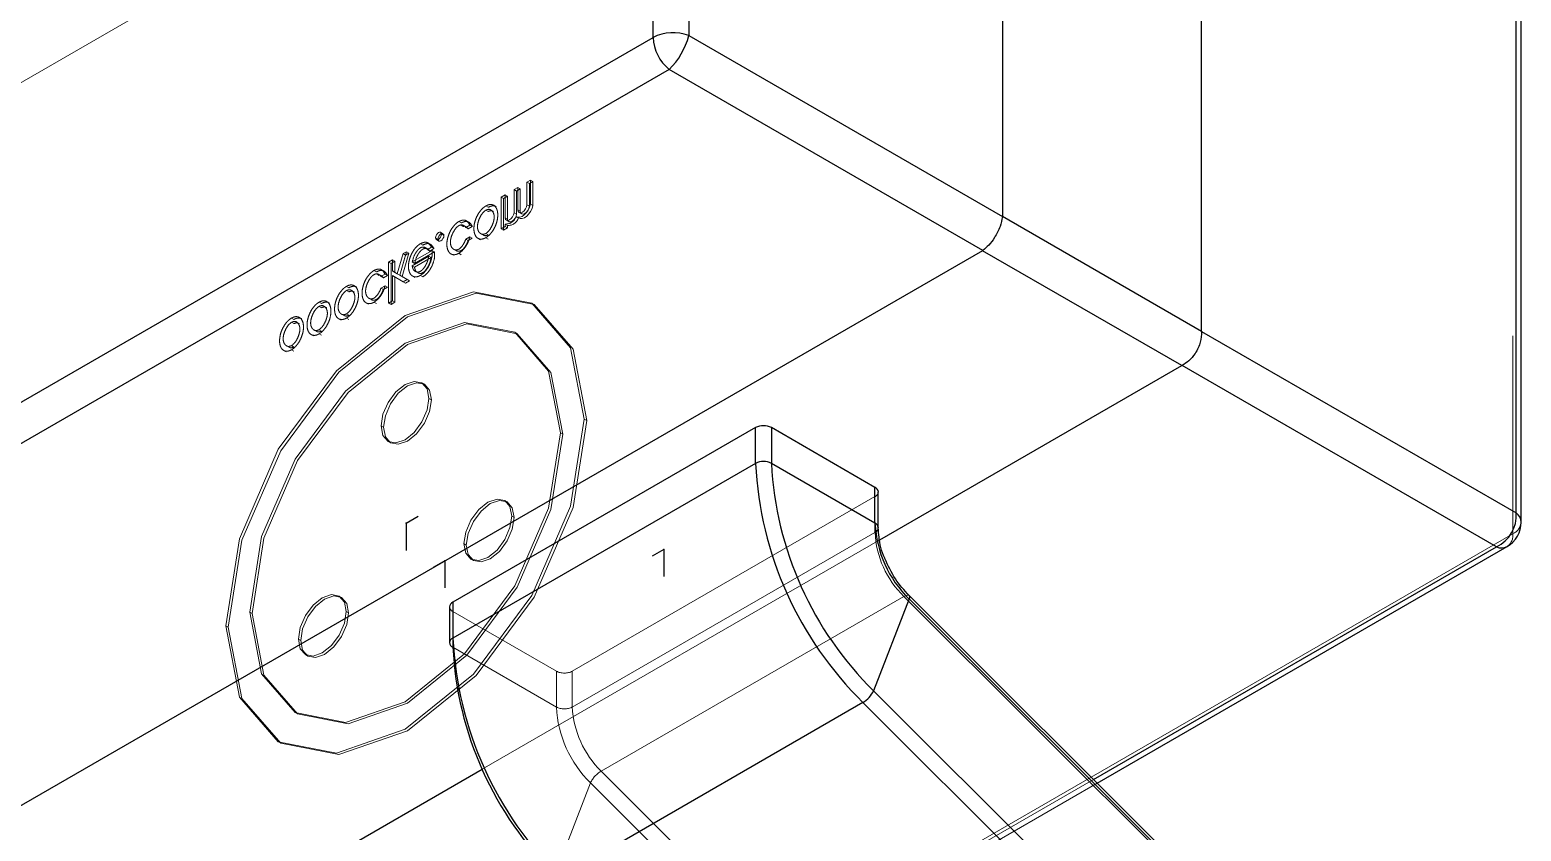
# Model space of a CAD drawing. Header units: millimetres. Extents: x 0 to 841, y 0 to 2287.
# Drawn here: x 587.422 to 590.07, y 215.015 to 216.438 of the extents above; entities that cross this region are included whole.
import ezdxf

# ---------------------------------------------------------------- set-up
doc = ezdxf.new("R2010")
doc.units = ezdxf.units.MM
doc.header["$PDSIZE"] = -1
doc.linetypes.add('HIDDEN', pattern=[1.905, 1.27, -0.635])

msp = doc.modelspace()

# ---------------------------------------------------------------- linework, layer by layer
at = {"color": 7, "linetype": 'Continuous', "lineweight": 25}
for p, q in [((588.529, 216.4243), (588.529, 218.7477)), ((588.5923, 218.7512), (588.5923, 216.4278)), ((589.1493, 218.6382), (589.1493, 216.107)), ((589.5029, 215.9029), (589.5029, 218.4341)), ((590.0612, 215.5799), (590.0612, 217.8364)), ((590.0703, 215.5634), (590.0703, 217.8198)), ((584.537, 214.1198), (588.529, 216.4243)), ((588.5923, 216.4278), (589.1493, 216.1062)), ((588.5576, 216.3677), (584.5657, 214.0632)), ((589.1146, 216.0461), (588.5576, 216.3677)), ((589.1493, 216.107), (589.5029, 215.9029)), ((589.114, 216.0457), (584.942, 213.6373)), ((589.4675, 215.8416), (589.114, 216.0457)), ((589.5029, 215.9022), (590.0612, 215.5799)), ((588.9314, 215.5321), (589.4675, 215.8416)), ((590.0264, 215.5196), (589.4681, 215.8419)), ((588.7109, 215.7314), (588.1735, 215.4212)), ((588.7109, 215.6678), (588.7109, 215.7314)), ((588.7392, 215.7314), (588.7392, 215.6678)), ((588.923, 215.6253), (588.7392, 215.7314)), ((588.7109, 215.6678), (588.1735, 215.3575)), ((588.923, 215.5616), (588.7392, 215.6678)), ((588.923, 215.5616), (588.923, 215.6253)), ((588.9289, 215.5535), (588.9289, 215.6171)), ((589.3108, 215.1065), (590.0264, 215.5196)), ((589.3174, 215.0999), (590.0453, 215.5201)), ((588.9835, 215.427), (588.9206, 215.2638)), ((589.621, 214.7971), (588.9835, 215.433)), ((589.621, 214.7911), (588.9835, 215.427)), ((588.1676, 215.413), (588.1676, 215.3494)), ((588.1735, 215.4212), (588.1735, 215.3575)), ((588.9017, 215.2431), (588.3643, 214.9328)), ((589.5391, 214.6071), (588.9017, 215.2431)), ((588.9206, 215.2638), (589.5581, 214.6279)), ((587.5879, 214.7565), (588.2257, 215.1247))]:
    msp.add_line(p, q, dxfattribs=at)
at = {"color": 7, "linetype": 'HIDDEN', "lineweight": 18}
for p, q in [((590.0264, 217.8565), (586.0925, 215.5855)), ((586.1217, 215.5284), (590.0556, 217.7994)), ((590.0556, 217.7994), (590.0556, 215.543)), ((588.3114, 216.171), (588.305, 216.1673)), ((588.3157, 216.1685), (588.3093, 216.1648)), ((588.3114, 216.171), (588.3114, 216.1282)), ((588.3114, 216.171), (588.3157, 216.1685)), ((588.3157, 216.1685), (588.3157, 216.1257)), ((588.2594, 216.1409), (588.2663, 216.1449)), ((588.2637, 216.1385), (588.2706, 216.1425)), ((588.2663, 216.1449), (588.2663, 216.1038)), ((588.2663, 216.1449), (588.2706, 216.1425)), ((588.2706, 216.1425), (588.2706, 216.1014)), ((588.2823, 216.1542), (588.2889, 216.158)), ((588.2823, 216.1542), (588.2823, 216.1131)), ((588.2823, 216.1542), (588.2866, 216.1517)), ((588.2866, 216.1517), (588.2932, 216.1555)), ((588.2866, 216.1517), (588.2866, 216.1106)), ((588.2889, 216.158), (588.2889, 216.1181)), ((588.2889, 216.158), (588.2932, 216.1555)), ((588.2932, 216.1555), (588.2932, 216.1157)), ((588.305, 216.1673), (588.305, 216.1274)), ((588.305, 216.1673), (588.3093, 216.1648)), ((588.3093, 216.1648), (588.3093, 216.125)), ((588.2321, 216.1251), (588.2363, 216.1227)), ((588.2321, 216.1178), (588.2363, 216.1153)), ((588.2458, 216.1152), (588.2416, 216.1177)), ((588.2502, 216.1238), (588.246, 216.1263)), ((588.2594, 216.0846), (588.2594, 216.1409)), ((588.2594, 216.1409), (588.2637, 216.1385)), ((588.2637, 216.0822), (588.2637, 216.1385)), ((588.2889, 216.1181), (588.2932, 216.1157)), ((588.305, 216.1274), (588.3093, 216.125)), ((588.3114, 216.1282), (588.3157, 216.1257)), ((588.184, 216.0974), (588.1883, 216.095)), ((588.192, 216.0889), (588.1878, 216.0914)), ((588.1965, 216.0869), (588.2037, 216.0911)), ((588.2013, 216.0966), (588.1971, 216.099)), ((588.2037, 216.0911), (588.208, 216.0886)), ((588.2663, 216.1038), (588.2706, 216.1014)), ((588.2663, 216.0886), (588.2663, 216.093)), ((588.2663, 216.093), (588.2706, 216.0906)), ((588.2686, 216.0998), (588.2729, 216.0973)), ((588.2706, 216.0861), (588.2706, 216.0906)), ((588.2823, 216.1131), (588.2866, 216.1106)), ((588.2856, 216.1063), (588.2899, 216.1038)), ((588.2861, 216.106), (588.2903, 216.1035)), ((588.2913, 216.1135), (588.2955, 216.111)), ((588.1427, 216.0687), (588.1469, 216.0663)), ((588.1443, 216.0653), (588.1485, 216.0628)), ((588.156, 216.0758), (588.1518, 216.0783)), ((588.1533, 216.0748), (588.1576, 216.0724)), ((588.1965, 216.0869), (588.2007, 216.0845)), ((588.1965, 216.066), (588.2037, 216.0702)), ((588.1965, 216.066), (588.2007, 216.0635)), ((588.2007, 216.0845), (588.208, 216.0886)), ((588.2007, 216.0635), (588.208, 216.0677)), ((588.2037, 216.0702), (588.208, 216.0677)), ((588.2181, 216.0677), (588.2224, 216.0652)), ((588.2225, 216.0762), (588.2268, 216.0738)), ((588.2321, 216.0761), (588.2363, 216.0737)), ((588.2321, 216.0688), (588.2363, 216.0664)), ((588.2594, 216.0846), (588.2663, 216.0886)), ((588.2594, 216.0846), (588.2637, 216.0822)), ((588.2637, 216.0822), (588.2706, 216.0861)), ((588.2663, 216.0886), (588.2706, 216.0861)), ((588.0852, 216.0404), (588.0749, 216.0047)), ((588.0791, 216.0023), (588.0911, 216.0438)), ((588.0895, 216.0379), (588.0792, 216.0022)), ((588.0834, 215.9998), (588.0953, 216.0413)), ((588.0911, 216.0438), (588.0852, 216.0404)), ((588.0852, 216.0404), (588.0895, 216.0379)), ((588.0953, 216.0413), (588.0895, 216.0379)), ((588.0911, 216.0438), (588.0953, 216.0413)), ((588.1012, 216.0189), (588.1306, 216.0358)), ((588.1014, 216.0256), (588.1369, 216.0461)), ((588.1057, 216.0231), (588.1411, 216.0436)), ((588.1159, 216.0581), (588.1201, 216.0556)), ((588.1246, 216.0497), (588.1204, 216.0521)), ((588.1284, 216.0476), (588.1356, 216.0517)), ((588.1284, 216.0476), (588.1326, 216.0451)), ((588.1332, 216.0572), (588.1289, 216.0597)), ((588.1306, 216.0358), (588.1348, 216.0334)), ((588.1326, 216.0451), (588.1398, 216.0493)), ((588.1356, 216.0517), (588.1398, 216.0493)), ((588.1369, 216.0461), (588.1411, 216.0436)), ((588.1701, 216.04), (588.1744, 216.0375)), ((588.1746, 216.0485), (588.1789, 216.046)), ((588.184, 216.0411), (588.1883, 216.0386)), ((588.0334, 216.0105), (588.0377, 216.008)), ((588.0507, 216.0096), (588.0465, 216.0121)), ((588.0665, 216.0296), (588.0595, 216.0255)), ((588.0595, 216.0255), (588.0595, 215.9526)), ((588.0595, 216.0255), (588.0638, 216.0231)), ((588.0707, 216.0271), (588.0638, 216.0231)), ((588.0638, 216.0231), (588.0638, 215.9501)), ((588.0665, 216.0096), (588.0665, 216.0296)), ((588.0665, 216.0296), (588.0707, 216.0271)), ((588.0665, 216.0096), (588.0749, 216.0047)), ((588.0665, 216.0096), (588.0707, 216.0071)), ((588.0707, 216.0071), (588.0707, 216.0271)), ((588.1012, 216.0189), (588.1054, 216.0164)), ((588.1014, 216.0256), (588.1057, 216.0231)), ((588.1054, 216.0164), (588.1348, 216.0334)), ((588.0028, 215.981), (587.9986, 215.9834)), ((588.0414, 216.002), (588.0372, 216.0044)), ((588.0459, 216), (588.0531, 216.0041)), ((588.0459, 216), (588.0501, 215.9975)), ((588.0459, 215.979), (588.0531, 215.9832)), ((588.0501, 215.9975), (588.0574, 216.0017)), ((588.0531, 216.0041), (588.0574, 216.0017)), ((588.0531, 215.9832), (588.0574, 215.9808)), ((588.0665, 216.0014), (588.0852, 215.9906)), ((588.0665, 215.9566), (588.0665, 216.0014)), ((588.0665, 216.0014), (588.0707, 215.9989)), ((588.0707, 216.0071), (588.0791, 216.0023)), ((588.0707, 215.9542), (588.0707, 215.9989)), ((588.0707, 215.9989), (588.0895, 215.9881)), ((588.0749, 216.0047), (588.0791, 216.0023)), ((588.0791, 216.0023), (588.0923, 215.9947)), ((588.0791, 216.0023), (588.0834, 215.9998)), ((588.0834, 215.9998), (588.0965, 215.9922)), ((588.0852, 215.9906), (588.0923, 215.9947)), ((588.0852, 215.9906), (588.0895, 215.9881)), ((588.0895, 215.9881), (588.0965, 215.9922)), ((588.0923, 215.9947), (588.0965, 215.9922)), ((588.102, 216.0006), (588.1062, 215.9982)), ((588.1095, 216.0079), (588.1138, 216.0054)), ((588.1159, 216.0017), (588.1201, 215.9993)), ((587.9847, 215.9823), (587.9889, 215.9799)), ((587.9847, 215.975), (587.9889, 215.9725)), ((587.9984, 215.9724), (587.9942, 215.9749)), ((588.024, 215.9615), (588.0283, 215.9591)), ((588.0459, 215.979), (588.0501, 215.9766)), ((588.0501, 215.9766), (588.0574, 215.9808)), ((588.0595, 215.9526), (588.0665, 215.9566)), ((588.0665, 215.9566), (588.0707, 215.9542)), ((587.9359, 215.9542), (587.9401, 215.9517)), ((587.9359, 215.9468), (587.9401, 215.9444)), ((587.9496, 215.9443), (587.9454, 215.9467)), ((587.954, 215.9528), (587.9498, 215.9553)), ((587.9751, 215.9334), (587.9794, 215.931)), ((587.9847, 215.9333), (587.9889, 215.9309)), ((588.0195, 215.953), (588.0238, 215.9506)), ((588.0334, 215.9541), (588.0377, 215.9517)), ((588.0595, 215.9526), (588.0638, 215.9501)), ((588.0638, 215.9501), (588.0707, 215.9542)), ((588.3179, 215.9502), (588.3136, 215.9526)), ((587.8871, 215.926), (587.8913, 215.9235)), ((587.8871, 215.9186), (587.8913, 215.9162)), ((587.9008, 215.9161), (587.8966, 215.9185)), ((587.9053, 215.9247), (587.901, 215.9271)), ((587.9263, 215.9053), (587.9306, 215.9028)), ((587.9359, 215.9052), (587.9401, 215.9027)), ((587.9707, 215.9249), (587.975, 215.9224)), ((587.9847, 215.926), (587.9889, 215.9235)), ((587.8776, 215.8771), (587.8818, 215.8746)), ((587.8871, 215.877), (587.8913, 215.8745)), ((587.9219, 215.8967), (587.9262, 215.8943)), ((587.9359, 215.8978), (587.9401, 215.8954)), ((588.2879, 215.8982), (588.2836, 215.9007)), ((587.8731, 215.8685), (587.8774, 215.8661)), ((587.8871, 215.8696), (587.8913, 215.8672)), ((588.1229, 215.8084), (588.1186, 215.8109)), ((588.1311, 215.7834), (588.1353, 215.7809)), ((588.4068, 215.7466), (588.4111, 215.7442)), ((588.0462, 215.7344), (588.0505, 215.7319)), ((588.3644, 215.7221), (588.3687, 215.7197)), ((588.0586, 215.7069), (588.0629, 215.7045)), ((588.2699, 215.5993), (588.2656, 215.6017)), ((588.3856, 215.2987), (588.923, 215.609)), ((588.923, 215.609), (588.923, 215.5453)), ((588.278, 215.5743), (588.2823, 215.5718)), ((590.0556, 215.543), (586.1217, 213.272)), ((588.3856, 215.2351), (588.923, 215.5453)), ((588.1932, 215.5253), (588.1974, 215.5228)), ((588.2257, 215.1247), (588.9314, 215.5321)), ((588.2056, 215.4978), (588.2099, 215.4954)), ((587.9759, 215.4296), (587.9717, 215.4321)), ((588.4368, 215.1211), (588.9742, 215.4314)), ((588.9742, 215.4314), (589.6117, 214.7954)), ((588.9834, 215.4331), (588.9835, 215.433)), ((587.8129, 215.4037), (587.8171, 215.4013)), ((587.9841, 215.4046), (587.9883, 215.4021)), ((588.1735, 215.3412), (588.1735, 215.4049)), ((588.1735, 215.4049), (588.3573, 215.2987)), ((587.7704, 215.3792), (587.7747, 215.3768)), ((587.8992, 215.3556), (587.9035, 215.3531)), ((587.9117, 215.3281), (587.9159, 215.3257)), ((588.1735, 215.3412), (588.3573, 215.2351)), ((588.3573, 215.2987), (588.3573, 215.2351)), ((588.3856, 215.2351), (588.3856, 215.2987)), ((587.8937, 215.2252), (587.8979, 215.2227)), ((587.8637, 215.1732), (587.8679, 215.1707)), ((589.0743, 214.4852), (588.4368, 215.1211)), ((588.355, 214.9372), (588.4178, 215.1004)), ((588.4178, 215.1004), (589.0553, 214.4645)), ((588.594, 214.6927), (589.3108, 215.1065)), ((588.6007, 214.6861), (589.3174, 215.0999))]:
    msp.add_line(p, q, dxfattribs=at)
at = {"color": 7, "linetype": 'Continuous'}
for p, q in [((588.0908, 215.5617), (588.1117, 215.5738)), ((588.0908, 215.5617), (588.0908, 215.5133)), ((588.5483, 215.5151), (588.5273, 215.503)), ((588.5483, 215.5151), (588.5483, 215.4667)), ((588.1594, 215.4949), (588.1384, 215.4828)), ((588.1594, 215.4949), (588.1384, 215.4828)), ((588.1594, 215.4949), (588.1594, 215.4465)), ((588.1594, 215.4949), (588.1594, 215.4465))]:
    msp.add_line(p, q, dxfattribs=at)
at = {"color": 7, "linetype": 'HIDDEN', "lineweight": 18, "flags": 128}
for points in [[(588.2856, 216.1063), (588.2887, 216.1051), (588.2924, 216.1052), (588.2963, 216.1067), (588.3003, 216.1095), (588.3041, 216.1133), (588.3073, 216.1179), (588.3098, 216.123), (588.3114, 216.1282)], [(588.2889, 216.1181), (588.2897, 216.1152), (588.2915, 216.1134), (588.294, 216.113), (588.297, 216.1141), (588.2999, 216.1164), (588.3025, 216.1198), (588.3043, 216.1236), (588.305, 216.1274)], [(588.2899, 216.1038), (588.2929, 216.1026), (588.2966, 216.1028), (588.3006, 216.1043), (588.3046, 216.1071), (588.3083, 216.1109), (588.3116, 216.1155), (588.3141, 216.1206), (588.3157, 216.1257)], [(588.2932, 216.1157), (588.2939, 216.1127), (588.2957, 216.1109), (588.2982, 216.1105), (588.3012, 216.1116), (588.3042, 216.114), (588.3067, 216.1173), (588.3085, 216.1212), (588.3093, 216.125)], [(588.2663, 216.1038), (588.2672, 216.1011), (588.269, 216.0996), (588.2715, 216.0993), (588.2743, 216.1003), (588.2772, 216.1026), (588.2796, 216.1057), (588.2814, 216.1094), (588.2823, 216.1131)], [(588.2706, 216.1014), (588.2714, 216.0987), (588.2732, 216.0971), (588.2757, 216.0968), (588.2786, 216.0979), (588.2814, 216.1001), (588.2839, 216.1033), (588.2857, 216.1069), (588.2866, 216.1106)], [(588.1427, 216.0687), (588.1431, 216.0713), (588.1443, 216.0739), (588.146, 216.0763), (588.148, 216.0779), (588.15, 216.0786), (588.1518, 216.0783), (588.1529, 216.077), (588.1533, 216.0748)], [(588.1533, 216.0748), (588.1529, 216.0723), (588.1518, 216.0696), (588.15, 216.0673), (588.148, 216.0657), (588.146, 216.065), (588.1443, 216.0653), (588.1431, 216.0666), (588.1427, 216.0687)], [(588.1469, 216.0663), (588.1474, 216.0688), (588.1485, 216.0715), (588.1502, 216.0738), (588.1523, 216.0755), (588.1543, 216.0762), (588.156, 216.0758), (588.1572, 216.0745), (588.1576, 216.0724)], [(588.1576, 216.0724), (588.1572, 216.0698), (588.156, 216.0672), (588.1543, 216.0648), (588.1523, 216.0632), (588.1502, 216.0625), (588.1485, 216.0628), (588.1474, 216.0642), (588.1469, 216.0663)], [(587.7704, 215.3792), (587.7947, 215.5338), (587.8636, 215.6929), (587.9669, 215.8321), (588.0886, 215.9304), (588.2104, 215.9727), (588.3136, 215.9526), (588.3826, 215.8732), (588.4068, 215.7466)], [(587.7747, 215.3768), (587.7989, 215.5314), (587.8679, 215.6904), (587.9711, 215.8296), (588.0929, 215.9279), (588.2147, 215.9702), (588.3179, 215.9502), (588.3869, 215.8708), (588.4111, 215.7442)], [(587.8129, 215.4037), (587.8339, 215.5377), (587.8936, 215.6755), (587.9831, 215.7962), (588.0886, 215.8814), (588.1942, 215.9181), (588.2836, 215.9007), (588.3434, 215.8319), (588.3644, 215.7221)], [(587.8171, 215.4013), (587.8381, 215.5353), (587.8979, 215.6731), (587.9874, 215.7938), (588.0929, 215.8789), (588.1984, 215.9156), (588.2879, 215.8982), (588.3477, 215.8294), (588.3687, 215.7197)], [(588.0462, 215.7344), (588.0494, 215.755), (588.0586, 215.7762), (588.0724, 215.7948), (588.0886, 215.8079), (588.1049, 215.8135), (588.1186, 215.8109), (588.1278, 215.8003), (588.1311, 215.7834)], [(588.0505, 215.7319), (588.0537, 215.7526), (588.0629, 215.7738), (588.0767, 215.7923), (588.0929, 215.8054), (588.1091, 215.8111), (588.1229, 215.8084), (588.1321, 215.7978), (588.1353, 215.7809)], [(588.1311, 215.7834), (588.1278, 215.7628), (588.1186, 215.7416), (588.1049, 215.723), (588.0886, 215.7099), (588.0724, 215.7043), (588.0586, 215.7069), (588.0494, 215.7175), (588.0462, 215.7344)], [(588.1353, 215.7809), (588.1321, 215.7603), (588.1229, 215.7391), (588.1091, 215.7205), (588.0929, 215.7074), (588.0767, 215.7018), (588.0629, 215.7045), (588.0537, 215.7151), (588.0505, 215.7319)], [(588.4068, 215.7466), (588.3826, 215.592), (588.3136, 215.433), (588.2104, 215.2937), (588.0886, 215.1955), (587.9669, 215.1531), (587.8636, 215.1732), (587.7947, 215.2526), (587.7704, 215.3792)], [(588.4111, 215.7442), (588.3869, 215.5896), (588.3179, 215.4305), (588.2147, 215.2913), (588.0929, 215.193), (587.9711, 215.1507), (587.8679, 215.1708), (587.7989, 215.2501), (587.7747, 215.3768)], [(588.3644, 215.7221), (588.3434, 215.5881), (588.2836, 215.4503), (588.1942, 215.3296), (588.0886, 215.2445), (587.9831, 215.2078), (587.8936, 215.2252), (587.8339, 215.294), (587.8129, 215.4037)], [(588.3687, 215.7197), (588.3477, 215.5857), (588.2879, 215.4479), (588.1984, 215.3272), (588.0929, 215.242), (587.9874, 215.2053), (587.8979, 215.2227), (587.8381, 215.2915), (587.8171, 215.4013)], [(588.1932, 215.5253), (588.1964, 215.5459), (588.2056, 215.5671), (588.2194, 215.5857), (588.2356, 215.5988), (588.2519, 215.6044), (588.2656, 215.6017), (588.2748, 215.5912), (588.278, 215.5743)], [(588.1974, 215.5228), (588.2007, 215.5434), (588.2099, 215.5647), (588.2236, 215.5832), (588.2399, 215.5963), (588.2561, 215.602), (588.2699, 215.5993), (588.2791, 215.5887), (588.2823, 215.5718)], [(588.278, 215.5743), (588.2748, 215.5537), (588.2656, 215.5325), (588.2519, 215.5139), (588.2356, 215.5008), (588.2194, 215.4951), (588.2056, 215.4978), (588.1964, 215.5084), (588.1932, 215.5253)], [(588.2823, 215.5718), (588.2791, 215.5512), (588.2699, 215.53), (588.2561, 215.5114), (588.2399, 215.4983), (588.2236, 215.4927), (588.2099, 215.4954), (588.2007, 215.506), (588.1974, 215.5228)], [(587.8992, 215.3556), (587.9025, 215.3762), (587.9117, 215.3974), (587.9254, 215.416), (587.9417, 215.4291), (587.9579, 215.4347), (587.9717, 215.4321), (587.9809, 215.4215), (587.9841, 215.4046)], [(587.9035, 215.3531), (587.9067, 215.3738), (587.9159, 215.395), (587.9297, 215.4135), (587.9459, 215.4266), (587.9622, 215.4323), (587.9759, 215.4296), (587.9851, 215.419), (587.9883, 215.4021)], [(588.9742, 215.4314), (588.9769, 215.4327), (588.9793, 215.4335), (588.9813, 215.4338), (588.9828, 215.4335), (588.9834, 215.4331)], [(587.9841, 215.4046), (587.9809, 215.384), (587.9717, 215.3628), (587.9579, 215.3442), (587.9417, 215.3311), (587.9254, 215.3255), (587.9117, 215.3281), (587.9025, 215.3387), (587.8992, 215.3556)], [(587.9883, 215.4021), (587.9851, 215.3815), (587.9759, 215.3603), (587.9622, 215.3418), (587.9459, 215.3286), (587.9297, 215.323), (587.9159, 215.3257), (587.9067, 215.3363), (587.9035, 215.3531)]]:
    msp.add_lwpolyline(points, dxfattribs=at)
at = {"color": 7, "linetype": 'Continuous', "lineweight": 25, "flags": 128}
msp.add_lwpolyline([(588.9835, 215.433), (588.9838, 215.4326), (588.9843, 215.4312), (588.9842, 215.4293), (588.9835, 215.427)], dxfattribs=at)
at = {"color": 7, "linetype": 'Continuous', "lineweight": 25}
for centre, radius, start, end in [((588.5646, 216.3546), 0.0783, 69.2858, 117.0774), ((588.6071, 216.4283), 0.0783, 182.9187, 230.7171), ((588.4703, 216.4581), 0.1257, 313.9725, 346.0276), ((588.725, 215.7041), 0.0307, 62.6097, 117.3903), ((588.725, 215.6405), 0.0307, 62.6097, 117.3903), ((589.3511, 215.7001), 0.641, 182.8931, 225.4808), ((589.3482, 215.6985), 0.6098, 182.8931, 225.4808), ((588.9189, 215.6161), 0.0101, 5.6948, 65.6253), ((589.126, 215.5719), 0.2033, 182.8931, 225.4808), ((588.9189, 215.5525), 0.0101, 6.0628, 65.5932), ((590, 215.5751), 0.0615, 295.4861, 4.5139), ((590.0203, 215.5634), 0.05, 299.9973, 0), ((590.0487, 215.5623), 0.0216, 2.7397, 54.5446), ((590.0354, 215.5393), 0.0216, 245.4645, 297.2604), ((588.1776, 215.412), 0.0101, 114.3747, 174.3052), ((588.1776, 215.3484), 0.0101, 114.3747, 174.3052), ((588.1776, 215.3504), 0.0101, 185.6948, 245.6253), ((588.8137, 215.3899), 0.641, 182.8931, 225.4808), ((588.7825, 215.372), 0.6098, 182.8931, 225.4808), ((588.8771, 215.2846), 0.0482, 300.5682, 334.4477)]:
    msp.add_arc(centre, radius, start, end, dxfattribs=at)
at = {"color": 7, "linetype": 'HIDDEN', "lineweight": 18}
for centre, radius, start, end in [((588.2674, 216.1122), 0.0192, 266.7937, 342.0245), ((588.2716, 216.1097), 0.0192, 266.7937, 342.0245), ((588.9189, 215.6181), 0.0101, 294.3747, 354.3052), ((590.0453, 215.5659), 0.0251, 294.3332, 354.3466), ((588.9193, 215.5541), 0.00957, 292.7019, 356.3146), ((589.0948, 215.554), 0.172, 182.8931, 225.4808), ((590.0306, 215.5405), 0.0251, 305.6498, 5.6624), ((588.1776, 215.414), 0.0101, 185.6948, 245.6253), ((588.3715, 215.326), 0.0307, 242.6097, 297.3903), ((588.3715, 215.2624), 0.0307, 242.6097, 297.3903), ((588.5603, 215.2453), 0.2033, 182.8931, 225.4808), ((588.5574, 215.2438), 0.172, 182.8931, 225.4808), ((588.4613, 215.0796), 0.0482, 120.5682, 154.4477)]:
    msp.add_arc(centre, radius, start, end, dxfattribs=at)
for points, knots in [([(588.2321, 216.0688), (588.2308, 216.0682), (588.228, 216.0667), (588.2235, 216.066), (588.2189, 216.0668), (588.2146, 216.0701), (588.2116, 216.0761), (588.2105, 216.0845), (588.2116, 216.0942), (588.2146, 216.1037), (588.2189, 216.1119), (588.2235, 216.1181), (588.228, 216.1225), (588.2308, 216.1243), (588.2321, 216.1251)], [0, 0, 0, 0, 0.0537844, 0.1178061, 0.1942591, 0.2846742, 0.3882046, 0.5, 0.6117954, 0.7153258, 0.8057409, 0.8821939, 0.9462156, 1, 1, 1, 1]), ([(588.2321, 216.0761), (588.2302, 216.0755), (588.2262, 216.074), (588.2215, 216.0765), (588.2181, 216.0811), (588.2167, 216.0881), (588.2181, 216.0967), (588.2215, 216.1052), (588.2262, 216.1131), (588.2302, 216.1163), (588.2321, 216.1178)], [0, 0, 0, 0, 0.111736, 0.23533, 0.367087, 0.5, 0.632913, 0.76467, 0.888264, 1, 1, 1, 1]), ([(588.2321, 216.1251), (588.2333, 216.1258), (588.2362, 216.1272), (588.2406, 216.128), (588.2452, 216.1271), (588.2495, 216.1238), (588.2525, 216.1178), (588.2537, 216.1094), (588.2525, 216.0998), (588.2495, 216.0902), (588.2452, 216.082), (588.2406, 216.0758), (588.2362, 216.0715), (588.2333, 216.0696), (588.2321, 216.0688)], [0, 0, 0, 0, 0.053784, 0.117806, 0.194259, 0.284674, 0.388205, 0.5, 0.611795, 0.715326, 0.805741, 0.882194, 0.946216, 1, 1, 1, 1]), ([(588.2321, 216.1178), (588.2339, 216.1185), (588.2379, 216.1199), (588.2426, 216.1174), (588.246, 216.1128), (588.2474, 216.1058), (588.246, 216.0972), (588.2426, 216.0887), (588.2379, 216.0808), (588.2339, 216.0777), (588.2321, 216.0761)], [0, 0, 0, 0, 0.1117359, 0.23533, 0.3670868, 0.5, 0.6329132, 0.76467, 0.8882641, 1, 1, 1, 1]), ([(588.2363, 216.1227), (588.2376, 216.1233), (588.2404, 216.1248), (588.2448, 216.1254), (588.2482, 216.1251), (588.2498, 216.1239), (588.2501, 216.1236)], [0, 0, 0, 0, 0.247731, 0.542616, 0.894759, 1, 1, 1, 1]), ([(588.2363, 216.1153), (588.2382, 216.1161), (588.2419, 216.1175), (588.2445, 216.1158), (588.2457, 216.1151)], [0, 0, 0, 0, 0.519668, 1, 1, 1, 1]), ([(588.184, 216.0411), (588.1828, 216.0404), (588.18, 216.039), (588.1755, 216.0383), (588.1709, 216.0391), (588.1666, 216.0424), (588.1636, 216.0484), (588.1625, 216.0568), (588.1636, 216.0665), (588.1666, 216.076), (588.1709, 216.0842), (588.1755, 216.0904), (588.18, 216.0948), (588.1828, 216.0966), (588.184, 216.0974)], [0, 0, 0, 0, 0.053784, 0.117806, 0.194259, 0.284674, 0.388205, 0.5, 0.611795, 0.715326, 0.805741, 0.882194, 0.946216, 1, 1, 1, 1]), ([(588.1965, 216.066), (588.1955, 216.0636), (588.1936, 216.0591), (588.1895, 216.053), (588.1848, 216.0484), (588.1799, 216.0467), (588.1757, 216.0475), (588.1722, 216.0502), (588.1698, 216.0546), (588.1689, 216.0605), (588.1698, 216.0675), (588.1722, 216.0747), (588.1757, 216.0814), (588.1799, 216.0871), (588.1848, 216.091), (588.1895, 216.0918), (588.1936, 216.0905), (588.1955, 216.0881), (588.1965, 216.0869)], [0, 0, 0, 0, 0.06591, 0.127752, 0.184575, 0.240344, 0.300579, 0.365486, 0.4327, 0.5, 0.5673, 0.634514, 0.699421, 0.759656, 0.815425, 0.872248, 0.93409, 1, 1, 1, 1]), ([(588.184, 216.0974), (588.1864, 216.0985), (588.1912, 216.1006), (588.1989, 216.0994), (588.2019, 216.0942), (588.2037, 216.0911)], [0, 0, 0, 0, 0.262326, 0.545229, 1, 1, 1, 1]), ([(588.1883, 216.095), (588.1906, 216.096), (588.1954, 216.0982), (588.2032, 216.0969), (588.2062, 216.0918), (588.208, 216.0886)], [0, 0, 0, 0, 0.262326, 0.545229, 1, 1, 1, 1]), ([(588.1919, 216.0887), (588.1925, 216.0888), (588.1947, 216.0894), (588.1978, 216.0879), (588.1997, 216.0856), (588.2007, 216.0845)], [0, 0, 0, 0, 0.134178, 0.553306, 1, 1, 1, 1]), ([(588.2007, 216.0635), (588.1998, 216.0612), (588.1978, 216.0566), (588.1938, 216.0506), (588.1891, 216.046), (588.1842, 216.0443), (588.1808, 216.0446), (588.1794, 216.0459), (588.179, 216.0462)], [0, 0, 0, 0, 0.203733, 0.394894, 0.570539, 0.742926, 0.929119, 1, 1, 1, 1]), ([(588.2037, 216.0702), (588.2027, 216.0668), (588.2006, 216.0602), (588.1953, 216.0514), (588.1896, 216.0448), (588.1859, 216.0423), (588.184, 216.0411)], [0, 0, 0, 0, 0.289345, 0.578702, 0.796119, 1, 1, 1, 1]), ([(588.2363, 216.0737), (588.2344, 216.073), (588.2307, 216.0716), (588.2281, 216.0732), (588.2269, 216.074)], [0, 0, 0, 0, 0.519668, 1, 1, 1, 1]), ([(588.1159, 216.0017), (588.1146, 216.0011), (588.1118, 215.9997), (588.1074, 215.9989), (588.1027, 215.9998), (588.0985, 216.0031), (588.0954, 216.0091), (588.0943, 216.0175), (588.0954, 216.0271), (588.0985, 216.0367), (588.1027, 216.0449), (588.1074, 216.0511), (588.1118, 216.0554), (588.1146, 216.0573), (588.1159, 216.0581)], [0, 0, 0, 0, 0.053784, 0.117806, 0.194259, 0.284674, 0.388205, 0.5, 0.611795, 0.715326, 0.805741, 0.882194, 0.946216, 1, 1, 1, 1]), ([(588.1306, 216.0358), (588.1301, 216.0332), (588.1292, 216.028), (588.1257, 216.0202), (588.1213, 216.0134), (588.1159, 216.0085), (588.1105, 216.0072), (588.1061, 216.0089), (588.1026, 216.0127), (588.1017, 216.0168), (588.1012, 216.0189)], [0, 0, 0, 0, 0.133809, 0.265222, 0.38803, 0.5, 0.61197, 0.734778, 0.866191, 1, 1, 1, 1]), ([(588.1014, 216.0256), (588.1026, 216.03), (588.1043, 216.0365), (588.1092, 216.0445), (588.1133, 216.0492), (588.1178, 216.052), (588.122, 216.0523), (588.1257, 216.0509), (588.1275, 216.0487), (588.1284, 216.0476)], [0, 0, 0, 0, 0.267845, 0.395145, 0.51294, 0.624534, 0.740912, 0.866836, 1, 1, 1, 1]), ([(588.1057, 216.0231), (588.1068, 216.0275), (588.1085, 216.0341), (588.1134, 216.042), (588.1175, 216.0468), (588.1221, 216.0496), (588.1263, 216.0499), (588.1299, 216.0484), (588.1317, 216.0462), (588.1326, 216.0451)], [0, 0, 0, 0, 0.267845, 0.395145, 0.51294, 0.624534, 0.740912, 0.866836, 1, 1, 1, 1]), ([(588.1159, 216.0581), (588.1182, 216.0591), (588.123, 216.0613), (588.1308, 216.06), (588.1338, 216.0549), (588.1356, 216.0517)], [0, 0, 0, 0, 0.262326, 0.54523, 1, 1, 1, 1]), ([(588.1369, 216.0461), (588.1369, 216.0417), (588.137, 216.0329), (588.132, 216.0198), (588.126, 216.0107), (588.121, 216.0052), (588.1176, 216.0029), (588.1159, 216.0017)], [0, 0, 0, 0, 0.284269, 0.585299, 0.73536, 0.873926, 1, 1, 1, 1]), ([(588.1201, 216.0556), (588.1225, 216.0567), (588.1273, 216.0588), (588.135, 216.0576), (588.138, 216.0525), (588.1398, 216.0493)], [0, 0, 0, 0, 0.262326, 0.54523, 1, 1, 1, 1]), ([(588.1411, 216.0436), (588.1412, 216.0393), (588.1413, 216.0304), (588.1363, 216.0173), (588.1303, 216.0082), (588.1253, 216.0027), (588.1218, 216.0004), (588.1201, 215.9993)], [0, 0, 0, 0, 0.284269, 0.585299, 0.73536, 0.873926, 1, 1, 1, 1]), ([(588.0334, 215.9541), (588.0322, 215.9535), (588.0294, 215.9521), (588.0249, 215.9513), (588.0203, 215.9522), (588.016, 215.9555), (588.013, 215.9615), (588.0119, 215.9699), (588.013, 215.9795), (588.016, 215.9891), (588.0203, 215.9972), (588.0249, 216.0035), (588.0294, 216.0078), (588.0322, 216.0097), (588.0334, 216.0105)], [0, 0, 0, 0, 0.053784, 0.117806, 0.194259, 0.284674, 0.388205, 0.5, 0.611795, 0.715326, 0.805741, 0.882194, 0.946216, 1, 1, 1, 1]), ([(588.0334, 216.0105), (588.0358, 216.0115), (588.0406, 216.0137), (588.0483, 216.0124), (588.0513, 216.0073), (588.0531, 216.0041)], [0, 0, 0, 0, 0.262326, 0.545229, 1, 1, 1, 1]), ([(588.0377, 216.008), (588.04, 216.0091), (588.0448, 216.0112), (588.0526, 216.01), (588.0556, 216.0049), (588.0574, 216.0017)], [0, 0, 0, 0, 0.262326, 0.545229, 1, 1, 1, 1]), ([(588.1098, 216.0077), (588.1088, 216.0086), (588.1066, 216.0106), (588.1059, 216.0143), (588.1054, 216.0164)], [0, 0, 0, 0, 0.422439, 1, 1, 1, 1]), ([(588.1348, 216.0334), (588.1344, 216.0308), (588.1334, 216.0256), (588.1299, 216.0178), (588.1255, 216.011), (588.1202, 216.0061), (588.1155, 216.0048), (588.1134, 216.0057), (588.1126, 216.0061)], [0, 0, 0, 0, 0.196173, 0.388834, 0.56888, 0.733035, 0.897191, 1, 1, 1, 1]), ([(587.9847, 215.9823), (587.9859, 215.983), (587.9888, 215.9844), (587.9932, 215.9851), (587.9978, 215.9843), (588.0021, 215.981), (588.0051, 215.975), (588.0063, 215.9666), (588.0051, 215.9569), (588.0021, 215.9474), (587.9978, 215.9392), (587.9932, 215.933), (587.9888, 215.9286), (587.9859, 215.9268), (587.9847, 215.926)], [0, 0, 0, 0, 0.053784, 0.117806, 0.194259, 0.284674, 0.388205, 0.5, 0.611795, 0.715326, 0.805741, 0.882194, 0.946216, 1, 1, 1, 1]), ([(588.0459, 215.979), (588.0449, 215.9767), (588.043, 215.9721), (588.0389, 215.9661), (588.0342, 215.9615), (588.0293, 215.9597), (588.0251, 215.9605), (588.0216, 215.9633), (588.0192, 215.9677), (588.0183, 215.9736), (588.0192, 215.9806), (588.0216, 215.9877), (588.0251, 215.9945), (588.0293, 216.0002), (588.0342, 216.004), (588.0389, 216.0049), (588.043, 216.0035), (588.0449, 216.0012), (588.0459, 216)], [0, 0, 0, 0, 0.0659098, 0.1277523, 0.1845752, 0.2403439, 0.3005792, 0.3654856, 0.4327001, 0.5, 0.5672999, 0.6345144, 0.6994208, 0.7596561, 0.8154248, 0.8722477, 0.9340902, 1, 1, 1, 1]), ([(588.0531, 215.9832), (588.0521, 215.9799), (588.05, 215.9732), (588.0447, 215.9645), (588.039, 215.9579), (588.0353, 215.9554), (588.0334, 215.9541)], [0, 0, 0, 0, 0.289345, 0.578702, 0.796119, 1, 1, 1, 1]), ([(588.0413, 216.0017), (588.0419, 216.0019), (588.0441, 216.0025), (588.0472, 216.001), (588.0491, 215.9987), (588.0501, 215.9975)], [0, 0, 0, 0, 0.134178, 0.553306, 1, 1, 1, 1]), ([(587.9359, 215.9542), (587.9372, 215.9548), (587.94, 215.9562), (587.9444, 215.957), (587.949, 215.9561), (587.9533, 215.9528), (587.9563, 215.9468), (587.9575, 215.9385), (587.9563, 215.9288), (587.9533, 215.9192), (587.949, 215.9111), (587.9444, 215.9048), (587.94, 215.9005), (587.9372, 215.8986), (587.9359, 215.8978)], [0, 0, 0, 0, 0.0537844, 0.1178061, 0.1942591, 0.2846742, 0.3882046, 0.5, 0.6117954, 0.7153258, 0.8057409, 0.8821939, 0.9462156, 1, 1, 1, 1]), ([(587.9847, 215.926), (587.9834, 215.9253), (587.9806, 215.9239), (587.9761, 215.9232), (587.9715, 215.924), (587.9672, 215.9273), (587.9642, 215.9333), (587.9631, 215.9417), (587.9642, 215.9514), (587.9672, 215.9609), (587.9715, 215.9691), (587.9761, 215.9753), (587.9806, 215.9797), (587.9834, 215.9815), (587.9847, 215.9823)], [0, 0, 0, 0, 0.053784, 0.117806, 0.194259, 0.284674, 0.388205, 0.5, 0.611795, 0.715326, 0.805741, 0.882194, 0.946216, 1, 1, 1, 1]), ([(587.9847, 215.9333), (587.9828, 215.9327), (587.9788, 215.9312), (587.9741, 215.9337), (587.9707, 215.9383), (587.9693, 215.9453), (587.9707, 215.9539), (587.9741, 215.9624), (587.9788, 215.9703), (587.9828, 215.9735), (587.9847, 215.975)], [0, 0, 0, 0, 0.111736, 0.23533, 0.367087, 0.5, 0.632913, 0.76467, 0.888264, 1, 1, 1, 1]), ([(587.9847, 215.975), (587.9866, 215.9757), (587.9905, 215.9771), (587.9952, 215.9746), (587.9986, 215.97), (588, 215.963), (587.9986, 215.9544), (587.9952, 215.9459), (587.9905, 215.938), (587.9866, 215.9348), (587.9847, 215.9333)], [0, 0, 0, 0, 0.1117359, 0.23533, 0.3670868, 0.5, 0.6329132, 0.76467, 0.8882641, 1, 1, 1, 1]), ([(587.9889, 215.9799), (587.9902, 215.9805), (587.993, 215.982), (587.9974, 215.9826), (588.0008, 215.9823), (588.0024, 215.9811), (588.0027, 215.9808)], [0, 0, 0, 0, 0.2477313, 0.5426157, 0.8947587, 1, 1, 1, 1]), ([(587.9889, 215.9725), (587.9908, 215.9732), (587.9945, 215.9746), (587.9971, 215.973), (587.9983, 215.9722)], [0, 0, 0, 0, 0.519668, 1, 1, 1, 1]), ([(588.0501, 215.9766), (588.0492, 215.9743), (588.0472, 215.9697), (588.0432, 215.9636), (588.0385, 215.959), (588.0336, 215.9573), (588.0302, 215.9577), (588.0288, 215.9589), (588.0284, 215.9593)], [0, 0, 0, 0, 0.203733, 0.394894, 0.570539, 0.742926, 0.929119, 1, 1, 1, 1]), ([(587.9359, 215.8978), (587.9346, 215.8972), (587.9318, 215.8957), (587.9273, 215.895), (587.9227, 215.8959), (587.9184, 215.8991), (587.9154, 215.9051), (587.9143, 215.9135), (587.9154, 215.9232), (587.9184, 215.9327), (587.9227, 215.9409), (587.9273, 215.9471), (587.9318, 215.9515), (587.9346, 215.9533), (587.9359, 215.9542)], [0, 0, 0, 0, 0.053784, 0.117806, 0.194259, 0.284674, 0.388205, 0.5, 0.611795, 0.715326, 0.805741, 0.882194, 0.946216, 1, 1, 1, 1]), ([(587.9359, 215.9052), (587.934, 215.9045), (587.93, 215.9031), (587.9253, 215.9055), (587.9219, 215.9101), (587.9206, 215.9171), (587.9219, 215.9258), (587.9253, 215.9343), (587.93, 215.9421), (587.934, 215.9453), (587.9359, 215.9468)], [0, 0, 0, 0, 0.111736, 0.23533, 0.367087, 0.5, 0.632913, 0.76467, 0.888264, 1, 1, 1, 1]), ([(587.9359, 215.9468), (587.9378, 215.9475), (587.9417, 215.9489), (587.9464, 215.9464), (587.9498, 215.9418), (587.9512, 215.9348), (587.9498, 215.9262), (587.9464, 215.9177), (587.9417, 215.9098), (587.9378, 215.9067), (587.9359, 215.9052)], [0, 0, 0, 0, 0.111736, 0.23533, 0.367087, 0.5, 0.632913, 0.76467, 0.888264, 1, 1, 1, 1]), ([(587.9401, 215.9517), (587.9414, 215.9524), (587.9442, 215.9538), (587.9486, 215.9544), (587.9521, 215.9542), (587.9536, 215.9529), (587.9539, 215.9526)], [0, 0, 0, 0, 0.247731, 0.542616, 0.894759, 1, 1, 1, 1]), ([(587.9401, 215.9444), (587.942, 215.9451), (587.9457, 215.9465), (587.9483, 215.9449), (587.9495, 215.9441)], [0, 0, 0, 0, 0.519668, 1, 1, 1, 1]), ([(587.9889, 215.9309), (587.987, 215.9302), (587.9833, 215.9288), (587.9807, 215.9304), (587.9795, 215.9312)], [0, 0, 0, 0, 0.519668, 1, 1, 1, 1]), ([(587.8871, 215.8696), (587.8858, 215.869), (587.883, 215.8676), (587.8786, 215.8668), (587.8739, 215.8677), (587.8697, 215.871), (587.8666, 215.877), (587.8655, 215.8854), (587.8666, 215.895), (587.8697, 215.9046), (587.8739, 215.9128), (587.8786, 215.919), (587.883, 215.9233), (587.8858, 215.9252), (587.8871, 215.926)], [0, 0, 0, 0, 0.0537844, 0.1178061, 0.1942591, 0.2846742, 0.3882046, 0.5, 0.6117954, 0.7153258, 0.8057409, 0.8821939, 0.9462156, 1, 1, 1, 1]), ([(587.8871, 215.877), (587.8852, 215.8763), (587.8812, 215.8749), (587.8765, 215.8774), (587.8732, 215.882), (587.8718, 215.889), (587.8732, 215.8976), (587.8765, 215.9061), (587.8812, 215.914), (587.8852, 215.9171), (587.8871, 215.9186)], [0, 0, 0, 0, 0.1117359, 0.23533, 0.3670868, 0.5, 0.6329132, 0.76467, 0.8882641, 1, 1, 1, 1]), ([(587.8871, 215.926), (587.8884, 215.9266), (587.8912, 215.9281), (587.8956, 215.9288), (587.9002, 215.9279), (587.9045, 215.9247), (587.9076, 215.9187), (587.9087, 215.9103), (587.9076, 215.9006), (587.9045, 215.8911), (587.9002, 215.8829), (587.8956, 215.8767), (587.8912, 215.8723), (587.8884, 215.8705), (587.8871, 215.8696)], [0, 0, 0, 0, 0.0537844, 0.1178061, 0.1942591, 0.2846742, 0.3882046, 0.5, 0.6117954, 0.7153258, 0.8057409, 0.8821939, 0.9462156, 1, 1, 1, 1]), ([(587.8871, 215.9186), (587.889, 215.9193), (587.893, 215.9208), (587.8976, 215.9183), (587.901, 215.9137), (587.9024, 215.9067), (587.901, 215.8981), (587.8976, 215.8895), (587.893, 215.8817), (587.889, 215.8785), (587.8871, 215.877)], [0, 0, 0, 0, 0.111736, 0.23533, 0.367087, 0.5, 0.632913, 0.76467, 0.888264, 1, 1, 1, 1]), ([(587.8913, 215.9235), (587.8926, 215.9242), (587.8954, 215.9256), (587.8998, 215.9263), (587.9033, 215.926), (587.9048, 215.9247), (587.9051, 215.9245)], [0, 0, 0, 0, 0.247731, 0.542616, 0.894759, 1, 1, 1, 1]), ([(587.8913, 215.9162), (587.8932, 215.9169), (587.8969, 215.9183), (587.8995, 215.9167), (587.9007, 215.9159)], [0, 0, 0, 0, 0.519668, 1, 1, 1, 1]), ([(587.9401, 215.9027), (587.9382, 215.902), (587.9345, 215.9006), (587.9319, 215.9022), (587.9307, 215.903)], [0, 0, 0, 0, 0.519668, 1, 1, 1, 1]), ([(587.8913, 215.8745), (587.8894, 215.8738), (587.8857, 215.8724), (587.8831, 215.8741), (587.8819, 215.8748)], [0, 0, 0, 0, 0.519668, 1, 1, 1, 1])]:
    msp.add_open_spline(points, degree=3, knots=knots, dxfattribs=at)
at = {"color": 7, "linetype": 'Continuous', "lineweight": 25}
for points, knots in [([(589.1493, 216.1062), (589.1482, 216.1004), (589.1459, 216.0884), (589.1364, 216.0698), (589.1253, 216.055), (589.118, 216.049), (589.1146, 216.0461)], [0, 0, 0, 0, 0.271004, 0.562201, 0.788976, 1, 1, 1, 1]), ([(589.1493, 216.1062), (589.1493, 216.1064), (589.1493, 216.1066), (589.1493, 216.1069), (589.1493, 216.107)], [0, 0, 0, 0, 0.560507, 1, 1, 1, 1]), ([(589.114, 216.0457), (589.1141, 216.0458), (589.1143, 216.0459), (589.1145, 216.0461), (589.1146, 216.0461)], [0, 0, 0, 0, 0.559429, 1, 1, 1, 1]), ([(589.5029, 215.9022), (589.5026, 215.896), (589.5019, 215.883), (589.4927, 215.864), (589.4807, 215.8497), (589.4722, 215.8444), (589.4681, 215.8419)], [0, 0, 0, 0, 0.270879, 0.562239, 0.789104, 1, 1, 1, 1]), ([(589.5029, 215.9029), (589.5029, 215.9028), (589.5029, 215.9025), (589.5029, 215.9023), (589.5029, 215.9022)], [0, 0, 0, 0, 0.559524, 1, 1, 1, 1]), ([(589.4681, 215.8419), (589.468, 215.8419), (589.4678, 215.8418), (589.4676, 215.8417), (589.4675, 215.8416)], [0, 0, 0, 0, 0.560423, 1, 1, 1, 1]), ([(588.9406, 215.4988), (588.9405, 215.4991), (588.9339, 215.5116), (588.9301, 215.5316), (588.9292, 215.548), (588.9289, 215.5535)], [0, 0, 0, 0, 0.01356, 0.672466, 1, 1, 1, 1]), ([(588.9835, 215.433), (588.9749, 215.4425), (588.9576, 215.4618), (588.9463, 215.4864), (588.9406, 215.4988)], [0, 0, 0, 0, 0.493338, 1, 1, 1, 1])]:
    msp.add_open_spline(points, degree=3, knots=knots, dxfattribs=at)
at = {"color": 7, "linetype": 'Continuous'}
for p in [(588.0908, 215.5617), (588.5483, 215.5151), (588.1594, 215.4949), (588.1594, 215.4949)]:
    msp.add_point(p, dxfattribs=at)

doc.saveas('drawing.dxf')
